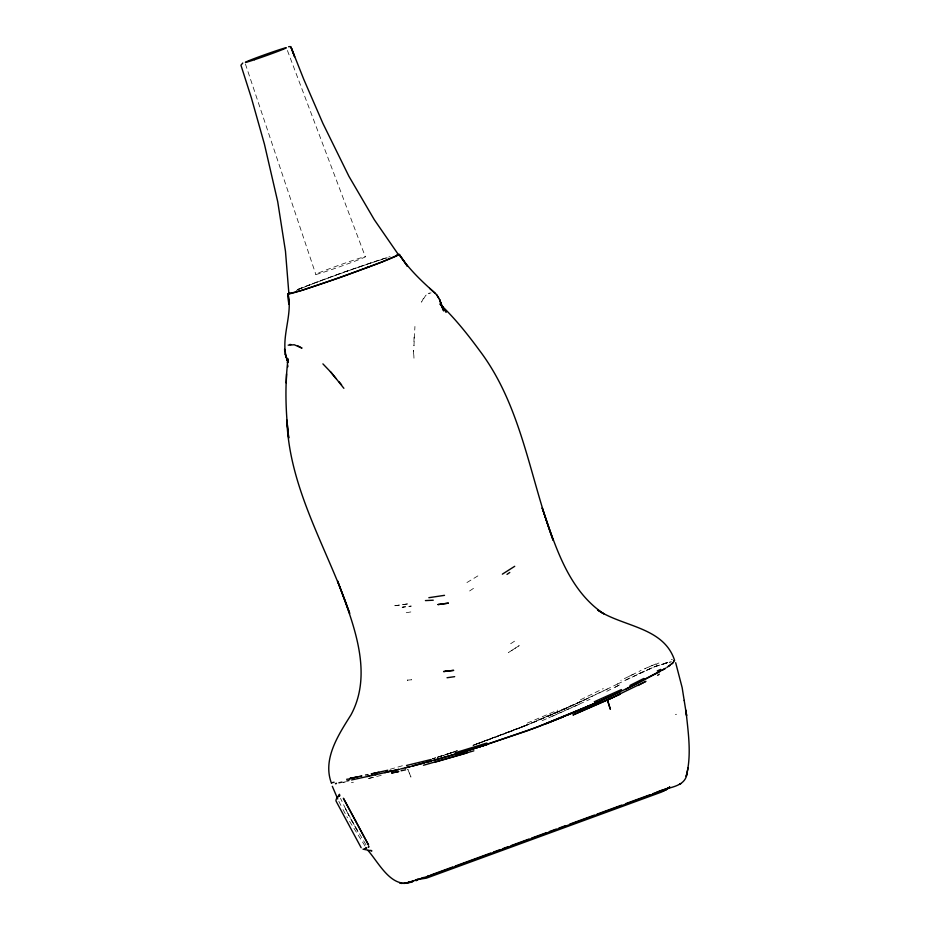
<?xml version="1.0" encoding="UTF-8"?>
<svg xmlns="http://www.w3.org/2000/svg" width="930" height="930" viewBox="0 0 930 930"><rect width="100%" height="100%" fill="white"/><g stroke="black" fill="none" stroke-linecap="round" stroke-linejoin="round"><path stroke-width="0.7" stroke-dasharray="4.65 3.49" d="M413.559 354.121L413.583 350.308L413.966 358.201M414.001 337.102L413.955 345.809L414.931 326.465M423.452 298.274L421.557 302.134L425.719 295.403L429.265 292.997M645.095 668.507L644.63 668.879L646.769 667.775M469.615 590.969L476.288 586.493M510.651 643.734L515.65 640.456M628.994 676.342L636.073 672.913L620.798 680.376M466.93 582.54L480.345 574.403M638.991 671.518L641.13 670.286M656.278 664.299L658.905 662.951M610.789 689.2L606.779 691.339M647.257 667.694L651.546 665.752L648.431 667.054M580.471 699.813L603.279 688.584M617.404 684.05L654.488 666.659L671.413 661.683M617.799 683.864C570.764 707.16 522.59 728.33 472.917 745.372L528.101 724.493L474.161 744.977M625.809 679.935L654.139 666.856L669.658 662.067M607.36 688.967L570.706 706.288L520.998 727.574L587.19 698.651M638.701 673.692L658.161 665.345L670.239 662.044M542.167 720.692L590.073 699.279M581.471 701.267L534.378 722.099M579.088 704.382L548.758 717.879M548.444 716.158L570.706 706.288M527.229 723.121L557.721 710.148M297.542 289.497L341.287 273.083L386.822 257.61M508.396 732.294L528.194 724.482L472.986 745.314L526.089 725.505M455.096 751.614L443.215 755.555L453.933 751.975M457.223 750.742L432.636 758.729L455.096 751.638M446.912 754.242L457.304 750.708M388.763 257.006L390.077 256.61M428.253 293.682L431.02 292.857M390.077 769.296L404.806 765.053M368.803 778.422L381.207 775.364M368.594 778.445L374.778 777.015M345.832 781.793L342.752 782.456L345.158 781.932M406.247 612.719L412.223 611.708M351.435 782.444L353.4 782.258M675.378 714.368L676.517 714.287M671.286 659.51L672.39 659.661M365.037 846.021L348.843 820.155M365.967 844.812L350.052 817.702L358.236 832.397L345.623 808.961L348.831 815.517L340.496 798.324M342.996 809.553L347.483 817.807M338.822 801.3L342.391 808.368M407.805 769.25L410.944 777.073L407.863 769.482M287.417 50.499L365.351 256.785A26.331 0.825 -19.6 0 1 327.197 271.06A26.331 0.825 -19.6 0 1 329.162 268.84A26.331 0.825 -19.6 0 1 365.351 256.785M245.392 63.926L315.828 274.42M296.217 290.532A52.964 1.662 -19.6 0 1 299.786 288.963M301.297 288.335A52.964 1.662 -19.6 0 1 387.287 257.831M297.867 289.428A58.172 1.825 -19.6 0 1 380.882 259.54M381.974 259.191A58.172 1.825 -19.6 0 1 384.753 258.308M519.103 645.711L508.536 652.488L519.103 645.711M619.415 684.968L613.207 688.235L619.415 684.968M651.884 665.613L656.115 663.962L651.849 665.624M441.878 755.962L432.531 758.81L441.89 755.951M667.694 662.474L665.52 663.055L667.647 662.497M394.913 605.721L409.072 603.71L394.913 605.721M403.376 607.058L402.12 607.232L411.269 606.081L403.376 607.058M407.305 680.167L411.595 679.772L407.305 680.167"/><path stroke-width="1.4" d="M289.823 292.857L288.056 293.892C293.299 316.514 278.849 340.148 287.905 361.817L287.591 359.945L287.486 362.933L288.056 358.841C284.766 385.02 285.591 411.711 288.695 437.879M441.68 305.738C455.723 319.374 467.999 334.765 479.555 350.529C521.486 405.91 529.589 476.73 553.118 540.225L542.167 507.896C555.373 546.084 568.311 590.12 603.791 613.812L597.641 610.022C622.972 626.983 663.683 626.913 674.61 660.393L674.238 660.963M286.556 373.906L286.231 382.916M688.142 767.727L686.177 776.352C691.932 754.776 688.072 732.038 685.945 710.229L686.596 715.647L682.155 687.63L675.668 662.718M331.475 783.293C322.245 759.124 338.497 734.781 350.959 714.903C373.953 672.413 352.702 622.275 337.578 580.983L349.692 613.428C327.837 549.386 289.311 489.424 286.858 420.046L288.695 437.914M686.956 773.783C684.945 788.675 664.927 786.745 655.104 793.348L432.113 874.967L408.781 882.326L413.455 881.21C392.309 890.894 379.277 863.249 368.059 850.566M684.271 700.604L684.259 700.441M673.239 662.497L672.041 663.857M673.471 661.23L674.076 660.649M288.777 303.971L288.056 293.892L288.73 303.785M397.005 254.669L399.296 254.46L381.288 262.272L340.229 277.396L302.204 290.265L287.998 293.95M657.65 675.366L659.265 674.192M669.065 666.054L670.088 665.334M507.013 574.391L509.78 572.462M663.137 791.384L669.693 787.257L661.8 791.965L426.463 878.141L415.826 879.792M665.81 789.779L669.472 787.385L666.415 788.721M362.991 849.16L371.895 850.938L370.745 850.276M669.693 787.257L665.415 790L669.821 787.175M502.363 574.159L514.72 566.3M334.114 782.223L332.15 782.7M665.764 668.159L626.297 688.886M666.926 667.426L673.669 662.09M662.009 670.356L665.148 668.519M660.498 671.239L634.283 685.026M629.947 685.445L643.874 678.447M657.278 670.925L660.695 669.391M638.015 685.503L645.908 681.341L607.232 700.116L620.112 694.152L572.938 714.984L607.476 699.999L610.278 709.102L607.476 699.999M633.074 685.631L594.991 703.475L544.352 724.447M620.264 691.792L582.157 709.055L547.898 722.901M621.426 689.572L594.27 701.778M242.8 63.008L240.94 65.205L251.367 97.824L264.434 144.185L277.71 201.659L285.475 251.251L288.881 293.636M680.818 783.699L679.505 784.257M568.277 714.693L600.559 700.964L537.598 726.969L486.797 744.523M562.929 717.053L527.089 730.875L465.965 751.208M665.427 789.093L652.918 793.674M430.776 875.025L452.585 867.039M455.305 866.039L490.738 853.066M493.47 852.066L500.282 849.567M503.002 848.579L508.454 846.579M511.186 845.579L528.903 839.092M531.623 838.093L546.619 832.606M549.339 831.606L556.152 829.107M558.884 828.107L565.696 825.619M569.788 824.12L594.317 815.133M597.048 814.134L621.577 805.159M625.658 803.66L650.198 794.673M429.416 875.525L427.451 876.211M423.348 878.106L424.103 877.839M485.46 744.965L455.316 754.439M486.925 744.546L433.799 760.484M378.847 772.26L371.151 773.958L387.764 770.249M421.86 878.071L423.662 877.49M473.835 750.824L423.452 765.262M455.223 752.765L486.855 743.024M464.628 751.626L411.723 766.239L424.289 762.984M455.375 754.311L487.029 744.558M416.605 880.385L415.826 880.605L417.617 880.082M357.701 776.759L354.4 777.503L359.038 776.573M466.988 752.928L435.135 762.123M417.837 879.315L416.28 879.722M388.961 771.33L391.495 770.656M427.044 762.251L431.195 761.17M335.404 783.665L336.532 783.374L335.835 783.572M288.579 46.733L290.265 46.558L291.102 47.407L303.715 79.213L322.896 123.399L348.936 176.328L374.279 219.678L398.435 254.669M405.55 769.842L401.097 770.749M410.072 882.024L405.492 883.116L412.164 881.547L408.781 882.326M398.819 769.389L389.577 771.563M405.271 767.82L410.432 766.564L400.505 768.994M406.515 765.471L431.183 759.485M399.202 769.308L384.857 772.656M338.857 782.816L341.996 782.095M346.669 779.282L349.668 778.98M388.182 771.877L375.127 774.83M350.459 778.41L349.587 778.608L354.039 777.596M346.75 781.014L348.936 780.514M351.552 779.945L376.034 774.632M367.629 776.469L369.547 776.05M288.184 345.158L294.252 344.763L302.006 348.122L297.96 345.948M366.06 848.067L366.769 847.928M359.492 776.352L361.886 775.969L361.27 775.946M428.858 597.699L444.517 595.34M447.039 677.738L454.665 676.656M365.525 774.981L367.978 774.644M425.417 600.594L433.252 600.21M289.742 344.46L291.032 344.542M343.879 388.31L331.603 372.965L322.919 363.886M429.66 288.358L436.589 294.624L438.669 297.972M435.507 293.52C422.232 281.732 409.095 269.409 399.249 254.529L407.538 266.387L399.296 254.46M440.053 304.191L443.226 307.4L441.192 305.203L443.668 310.922L439.53 299.507L436.879 295.031M441.192 305.203L442.355 306.458M339.159 381.881L341.601 384.857M330.429 371.744L336.009 378.58M440.192 303.819L442.296 306.609M361.154 847.718L336.404 801.765C334.079 799.544 341.519 792.581 338.264 796.743L339.52 794.301L339.566 795.789M290.951 47.105L294.601 56.695L291.102 47.407M337.741 798.951L332.324 786.303M287.905 361.817L285.138 353.853L287.905 361.817L287.556 360.247M287.335 359.91L287.777 361.235M339.404 795.057L339.613 796.034M287.893 366.757L287.684 365.083M284.836 352.098L284.557 349.238M368.885 266.759A52.964 1.662 -19.6 0 1 366.548 267.631M397.947 254.634A58.172 1.825 -19.6 0 1 396.343 256.006L395.901 256.203A58.172 1.825 -19.6 0 1 331.51 280.418A58.172 1.825 -19.6 0 1 289.393 293.229M366.129 848.218L364.444 848.823L366.141 848.207M368.861 846.846L368.233 847.067L368.838 846.858M398.621 771.54L391.751 772.946L398.621 771.54M354.074 777.585L350.18 778.48L354.098 777.631M406.317 882.942L403.829 883.442L406.317 882.942M448.341 603.163L438.018 604.558L448.341 603.163M445.482 671.309L443.564 671.565L453.689 670.367L445.482 671.309M402.074 883.454L400.04 882.954L402.074 883.454M444.54 309.481L446.051 312.003L444.54 309.481M355.667 821.039L343.368 798.231L368.594 845.126L355.667 821.039M441.366 304.505L439.53 299.507L442.587 307.877L441.366 304.505M254.448 59.729A22.041 0.698 -19.6 0 0 286.382 47.79A22.041 0.698 -19.6 0 0 256.099 57.881A22.041 0.698 -19.6 0 0 254.448 59.729"/></g></svg>
